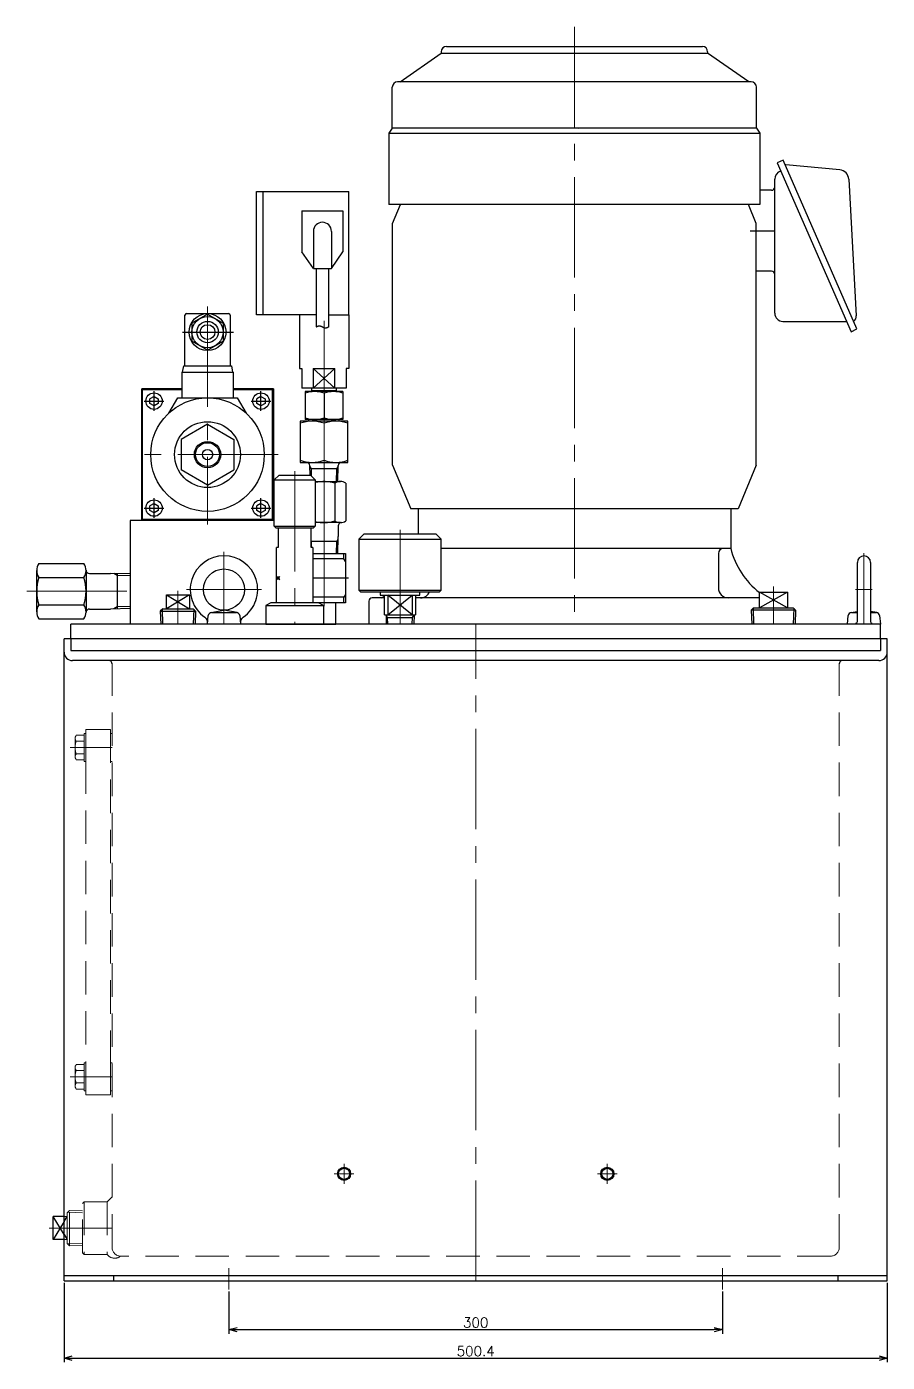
# Model space of a CAD drawing. Header units: millimetres. Extents: x 0 to 49006, y -7876 to 6995.
# Drawn here: x 19918 to 20441, y -5413 to -4601 of the extents above; entities that cross this region are included whole.
import ezdxf

# ---------------------------------------------------------------- set-up
doc = ezdxf.new("R2010")
doc.units = ezdxf.units.MM
doc.header["$LTSCALE"] = 3.2
doc.header["$PDMODE"] = 99
doc.header["$PDSIZE"] = 1
doc.linetypes.add('CENTER2', pattern=[28.575, 19.05, -3.175, 3.175, -3.175])
doc.linetypes.add('HIDDEN', pattern=[9.525, 6.35, -3.175])
for name, color, linetype, lineweight in [('04_HIDDEN', 2, 'HIDDEN', 13), ('05_CENTER', 4, 'CENTER2', 13), ('08_DIM', 3, 'Continuous', 13)]:
    doc.layers.add(name, color=color, linetype=linetype, lineweight=lineweight)
doc.styles.add('KSS_TXT', font='txt.shx', dxfattribs={"bigfont": 'extfont2.shx'})
doc.dimstyles.new('KSS_DIM', dxfattribs={"dimscale": 12, "dimtxt": 3, "dimasz": 2.5, "dimexe": 1.25, "dimexo": 0.625, "dimtad": 1, "dimdsep": 46, "dimtxsty": 'KSS_TXT', "dimblk": 'OPEN30', "dimcen": 0, "dimazin": 2, "dimtfac": 0.75, "dimtmove": 0, "dimatfit": 3, "dimldrblk": 'OPEN30', "dimfxl": 1.25, "dimtolj": 1, "dimarcsym": 0})

# ---------------------------------------------------------------- blocks, each defined once
blk = doc.blocks.new('MP-15Sb_1_1')
at = {"color": 0}
for p, q in [((-21, 746.8), (-21, 746)), ((-17.8, 750), (137.8, 750)), ((141, 746.8), (141, 746)), ((-45.99, 728.5), (-21, 746)), ((-21, 746), (141.01, 746)), ((165.99, 728.5), (141, 746)), ((-50.7, 700.36), (-50.7, 725.3)), ((167.5, 728.5), (-47.5, 728.5)), ((170.7, 700.36), (170.7, 725.3)), ((-50.7, 700.36), (-52.7, 697.36)), ((170.7, 700.36), (-50.7, 700.36)), ((170.7, 700.36), (172.7, 697.36)), ((-52.7, 697.36), (172.7, 697.36)), ((-52.7, 697.36), (-52.7, 654)), ((172.7, 697.36), (172.7, 654)), ((186.92, 680.9), (183.29, 679.21)), ((183.29, 679.21), (228.15, 576.67)), ((231.77, 578.36), (186.92, 680.9)), ((221.37, 674.97), (188.45, 678.03)), ((181.75, 587.96), (181.75, 669.42)), ((226.81, 669.33), (231.37, 586.41)), ((-133.16, 586.9), (-133.16, 661.9)), ((-133.16, 661.9), (-77.16, 661.9)), ((-129.16, 586.9), (-129.16, 661.9)), ((-77.16, 586.9), (-77.16, 661.9)), ((179.75, 662.6), (172.7, 662.6)), ((-105.66, 650.16), (-105.66, 625.16)), ((-105.66, 650.16), (-80.66, 650.16)), ((-80.66, 650.16), (-80.66, 625.16)), ((172.7, 654), (-52.7, 654)), ((-50.54, 642.5), (-45.73, 654)), ((170.54, 642.5), (165.73, 654)), ((-50.54, 495.5), (-50.54, 642.5)), ((170.54, 495.5), (170.54, 642.5)), ((-98.66, 637.66), (-98.66, 615.16)), ((-87.66, 637.66), (-87.66, 615.16)), ((166.84, 638), (181.75, 638)), ((-98.66, 615.16), (-105.66, 625.16)), ((-87.66, 615.16), (-80.66, 625.16)), ((-98.66, 615.16), (-87.66, 615.16)), ((-96.91, 615.16), (-96.91, 579.62)), ((-89.41, 615.16), (-89.41, 579.53)), ((179.75, 613.4), (170.54, 613.4)), ((-176.75, 556), (-176.75, 586.7)), ((-175.75, 587.7), (-150.25, 587.7)), ((-163, 587.42), (-172.5, 581.93)), ((-163, 587.42), (-153.5, 581.93)), ((-149.25, 586.7), (-149.25, 556)), ((-96.91, 586.9), (-133.16, 586.9)), ((-107.16, 586.9), (-107.16, 554.4)), ((-89.41, 586.9), (-77.16, 586.9)), ((-77.16, 586.9), (-77.16, 554.4)), ((-178.2, 576.45), (-147.21, 576.45)), ((-172.5, 581.93), (-172.5, 570.97)), ((-153.5, 581.93), (-153.5, 570.97)), ((186.75, 582.96), (225.4, 582.96)), ((228.15, 576.67), (231.77, 578.36)), ((-163, 565.48), (-172.5, 570.97)), ((-163, 565.48), (-153.5, 570.97)), ((-178.5, 536.5), (-178.5, 552)), ((-178.5, 552), (-147.5, 552)), ((-178.25, 552), (-177.5, 556)), ((-177.5, 556), (-148.5, 556)), ((-148.5, 556), (-147.75, 552)), ((-147.5, 552), (-147.5, 536.5)), ((-107.16, 554.4), (-105.66, 554.4)), ((-105.66, 554.4), (-105.66, 542.4)), ((-98.7, 554.4), (-85.62, 542.4)), ((-85.62, 554.4), (-98.7, 542.4)), ((-98.7, 554.4), (-85.62, 554.4)), ((-98.7, 554.4), (-98.7, 542.4)), ((-85.62, 542.4), (-85.62, 554.4)), ((-77.16, 554.4), (-78.66, 554.4)), ((-78.66, 554.4), (-78.66, 542.4)), ((-203, 462), (-203, 542)), ((-178.5, 542), (-203, 542)), ((-202.5, 462.5), (-202.5, 541.5)), ((-202.5, 541.5), (-178.5, 541.5)), ((-195.5, 537.36), (-197.98, 535.93)), ((-197.98, 533.07), (-197.98, 535.93)), ((-195.5, 528.5), (-195.5, 540.5)), ((-195.5, 537.36), (-193.02, 535.93)), ((-193.02, 535.93), (-193.02, 533.07)), ((-186.5, 527.26), (-181, 536.5)), ((-181, 536.5), (-145, 536.5)), ((-123, 542), (-147.5, 542)), ((-147.5, 541.5), (-123.5, 541.5)), ((-145, 536.5), (-139.5, 527.26)), ((-130.5, 537.36), (-132.98, 535.93)), ((-132.98, 533.07), (-132.98, 535.93)), ((-130.5, 528.5), (-130.5, 540.5)), ((-130.5, 537.36), (-128.02, 535.93)), ((-128.02, 535.93), (-128.02, 533.07)), ((-123.5, 462.5), (-123.5, 541.5)), ((-123, 542), (-123, 462)), ((-78.66, 542.4), (-105.66, 542.4)), ((-103.66, 540.3), (-103.66, 523.3)), ((-80.66, 540.3), (-103.66, 540.3)), ((-99.66, 540.8), (-100.16, 540.3)), ((-99.66, 540.8), (-99.66, 542.4)), ((-84.66, 540.8), (-99.66, 540.8)), ((-92.16, 539.3), (-92.16, 524.3)), ((-84.66, 540.8), (-84.66, 542.4)), ((-84.66, 540.8), (-84.16, 540.3)), ((-80.66, 540.3), (-80.66, 523.3)), ((-201.5, 534.5), (-189.5, 534.5)), ((-195.5, 531.64), (-197.98, 533.07)), ((-193.02, 533.07), (-195.5, 531.64)), ((-136.5, 534.5), (-124.5, 534.5)), ((-130.5, 531.64), (-132.98, 533.07)), ((-128.02, 533.07), (-130.5, 531.64)), ((-163, 520.48), (-179, 511.24)), ((-163, 520.48), (-147, 511.24)), ((-106.66, 522.3), (-106.66, 497.3)), ((-77.66, 522.3), (-106.66, 522.3)), ((-80.66, 523.3), (-103.66, 523.3)), ((-101.36, 522.3), (-101.36, 523.3)), ((-82.96, 522.3), (-82.96, 523.3)), ((-77.66, 497.3), (-77.66, 522.3)), ((-179, 511.24), (-179, 492.76)), ((-147, 511.24), (-147, 492.76)), ((-106.66, 497.3), (-77.66, 497.3)), ((-100.61, 489.6), (-100.79, 495.36)), ((-83.83, 485.65), (-83.53, 495.36)), ((-50.54, 495.5), (-39.46, 469)), ((170.54, 495.5), (159.46, 469)), ((-163, 483.52), (-179, 492.76)), ((-163, 483.52), (-147, 492.76)), ((-122.5, 486.6), (-119.5, 489.6)), ((-119.5, 489.6), (-100.5, 489.6)), ((-99.87, 493.3), (-100.84, 494.97)), ((-100.5, 489.6), (-97.5, 486.6)), ((-99.73, 488.83), (-99.87, 493.3)), ((-84.45, 493.3), (-99.87, 493.3)), ((-84.68, 485.65), (-84.45, 493.3)), ((-84.45, 493.3), (-83.48, 494.97)), ((-122.5, 458.6), (-122.5, 486.6)), ((-122.5, 486.6), (-97.5, 486.6)), ((-97.5, 486.6), (-97.5, 458.6)), ((-97.5, 485.65), (-82.2, 485.65)), ((-85.52, 484.62), (-85.52, 461.68)), ((-78.88, 484.62), (-78.88, 461.68)), ((-195.5, 472.36), (-197.98, 470.93)), ((-197.98, 468.07), (-197.98, 470.93)), ((-195.5, 463.5), (-195.5, 475.5)), ((-195.5, 472.36), (-193.02, 470.93)), ((-193.02, 470.93), (-193.02, 468.07)), ((-130.5, 472.36), (-132.98, 470.93)), ((-132.98, 468.07), (-132.98, 470.93)), ((-130.5, 463.5), (-130.5, 475.5)), ((-130.5, 472.36), (-128.02, 470.93)), ((-128.02, 470.93), (-128.02, 468.07)), ((-201.5, 469.5), (-189.5, 469.5)), ((-195.5, 466.64), (-197.98, 468.07)), ((-193.02, 468.07), (-195.5, 466.64)), ((-136.5, 469.5), (-124.5, 469.5)), ((-130.5, 466.64), (-132.98, 468.07)), ((-128.02, 468.07), (-130.5, 466.64)), ((159.46, 469), (-39.46, 469)), ((-35, 469), (-35, 453.65)), ((155, 469), (155, 445)), ((-122.5, 462), (-210, 462)), ((-210, 462), (-210, 399)), ((-123, 462), (-203, 462)), ((-123.5, 462.5), (-202.5, 462.5)), ((-121.5, 457.6), (-122.5, 458.6)), ((-122.5, 458.6), (-97.5, 458.6)), ((-121.5, 457.6), (-98.5, 457.6)), ((-120, 457.6), (-120, 445.6)), ((-100, 445.6), (-100, 457.6)), ((-97.5, 458.6), (-98.5, 457.6)), ((-82.2, 460.65), (-97.5, 460.65)), ((-83.51, 458.65), (-83.51, 452.21)), ((-99.86, 449.15), (-100, 449.4)), ((-99.75, 445.6), (-99.86, 449.15)), ((-84.46, 449.15), (-99.86, 449.15)), ((-84.68, 442), (-84.46, 449.15)), ((-84.46, 449.15), (-83.56, 450.71)), ((-83.83, 442), (-83.51, 452.21)), ((-71, 450.65), (-68, 453.65)), ((-71, 450.65), (-21, 450.65)), ((-71, 450.65), (-71, 419.65)), ((-24, 453.65), (-68, 453.65)), ((-21, 450.65), (-24, 453.65)), ((-21, 419.65), (-21, 450.65)), ((-120, 445.6), (-121, 445.6)), ((-121, 412), (-121, 445.6)), ((-99, 445.6), (-100, 445.6)), ((-99, 445.6), (-99, 412)), ((-99, 442), (-79.16, 442)), ((-80.16, 438.66), (-99, 438.66)), ((-80.16, 438.66), (-80.16, 442)), ((-79.16, 436.95), (-80.16, 438.66)), ((-79.16, 442), (-79.16, 412)), ((155, 445), (-21, 445)), ((147.5, 442), (147.5, 421)), ((-266.84, 406.44), (-266.84, 431.56)), ((-265.54, 435.74), (-238.14, 435.74)), ((-236.84, 431.56), (-236.84, 406.44)), ((232, 400.5), (232, 436.5)), ((240, 436.5), (240, 400.5)), ((-265.54, 427.37), (-238.14, 427.37)), ((-234.84, 429.85), (-221.92, 429.85)), ((-210, 429.48), (-221.92, 429.85)), ((-217.84, 428.56), (-219.97, 429.79)), ((-217.84, 429.72), (-217.84, 408.28)), ((-210, 428.32), (-217.84, 428.56)), ((-77.28, 427), (-99, 427)), ((-174, 416.84), (-188, 408.34)), ((-188, 416.84), (-174, 408.34)), ((-188, 416.84), (-174, 416.84)), ((-188, 408.34), (-188, 416.84)), ((-174, 416.84), (-174, 408.34)), ((-80.16, 415.34), (-99, 415.34)), ((-79.16, 417.05), (-80.16, 415.34)), ((-80.16, 412), (-80.16, 415.34)), ((-71, 419.65), (-21, 419.65)), ((-71, 419.65), (-70, 418.65)), ((-70, 418.65), (-22, 418.65)), ((-55.5, 415), (-63, 415)), ((-58, 418.65), (-58, 416.65)), ((-58, 416.65), (-34, 416.65)), ((-55.5, 404.65), (-55.5, 416.65)), ((-38.67, 404.65), (-53.33, 416.65)), ((-53.33, 404.65), (-38.67, 416.65)), ((-53.33, 416.65), (-53.33, 404.65)), ((-38.67, 416.65), (-38.67, 404.65)), ((-36.5, 416.65), (-36.5, 404.65)), ((172.5, 415), (-36.5, 415)), ((-34, 416.65), (-34, 418.65)), ((-22, 418.65), (-21, 419.65)), ((189.5, 418.47), (172.5, 408.97)), ((189.5, 408.97), (172.5, 418.47)), ((172.5, 418.47), (189.5, 418.47)), ((172.5, 408.97), (172.5, 418.47)), ((189.5, 418.47), (189.5, 408.97)), ((-265.54, 410.63), (-238.14, 410.63)), ((-234.84, 408.15), (-221.92, 408.15)), ((-210, 408.52), (-221.92, 408.15)), ((-217.84, 409.44), (-219.97, 408.21)), ((-210, 409.68), (-217.84, 409.44)), ((-190.27, 408.34), (-191.72, 406.84)), ((-191.72, 406.84), (-191.48, 399)), ((-191.72, 406.84), (-170.28, 406.84)), ((-190.6, 408), (-190.32, 399)), ((-190.27, 408.34), (-171.73, 408.34)), ((-171.73, 408.34), (-170.28, 406.84)), ((-171.4, 408), (-171.68, 399)), ((-170.28, 406.84), (-170.52, 399)), ((-160.94, 405.96), (-153, 407.5)), ((-160.55, 406), (-145.45, 406)), ((-145.06, 405.96), (-153, 407.5)), ((-124.5, 412), (-127.5, 410.27)), ((-127.5, 410.27), (-92.5, 410.27)), ((-127.5, 410.27), (-127.5, 399)), ((-95.5, 412), (-124.5, 412)), ((-79.16, 412), (-99, 412)), ((-92.5, 410.27), (-95.5, 412)), ((-92.5, 410.27), (-92.5, 399)), ((-85, 399), (-85, 412)), ((-65, 413), (-65, 399)), ((168.97, 408.97), (167.51, 407.47)), ((167.51, 407.47), (167.78, 399)), ((194.49, 407.47), (167.51, 407.47)), ((168.64, 408.63), (168.94, 399)), ((168.97, 408.97), (193.03, 408.97)), ((193.03, 408.97), (194.49, 407.47)), ((193.36, 408.63), (193.06, 399)), ((194.49, 407.47), (194.22, 399)), ((228.06, 405.96), (232, 406.73)), ((228.45, 406), (232, 406)), ((243.94, 405.96), (240, 406.73)), ((240, 406), (243.55, 406)), ((-265.54, 402.26), (-238.14, 402.26)), ((-246, 390), (-246, 399)), ((246, 399), (-246, 399)), ((-163, 399), (-162.55, 404.17)), ((-143, 399), (-163, 399)), ((-143.45, 404.17), (-143, 399)), ((-127.5, 399), (-92.5, 399)), ((-115, 399), (-85, 399)), ((-55.5, 404.65), (-36.5, 404.65)), ((-54.51, 404.65), (-54.33, 399)), ((-53.6, 403.08), (-54.51, 404.65)), ((-53.6, 403.08), (-38.4, 403.08)), ((-53.47, 399), (-53.6, 403.08)), ((-38.52, 399), (-38.4, 403.08)), ((-38.4, 403.08), (-37.49, 404.65)), ((-37.49, 404.65), (-37.67, 399)), ((226, 399), (226.45, 404.17)), ((246, 399), (226, 399)), ((245.55, 404.17), (246, 399)), ((246, 390), (246, 399)), ((-250.2, 0), (-250.2, 390)), ((250.2, 390), (-250.2, 390)), ((-246, 390), (-246, 383)), ((246, 390), (246, 383)), ((250.2, 0), (250.2, 390)), ((-246, 383), (246, 383)), ((245, 376.8), (-245, 376.8)), ((-250.2, 28.06), (-256.84, 39)), ((-250.2, 39), (-256.84, 39)), ((-256.84, 25), (-256.84, 39)), ((-250.2, 35.94), (-256.84, 25)), ((-250.2, 35.94), (-248.34, 39)), ((-250.2, 25), (-256.84, 25)), ((-250.2, 28.06), (-248.34, 25)), ((-250.2, 3.2), (250.2, 3.2)), ((-250.2, 0), (250.2, 0)), ((-220.2, 3.2), (-220.2, 0)), ((220.2, 3.2), (220.2, 0))]:
    blk.add_line(p, q, dxfattribs=at)
blk.add_lwpolyline([(-96.91, 579.62), (-96.83, 579.67), (-96.75, 579.71), (-96.66, 579.76), (-96.58, 579.8), (-96.5, 579.85), (-96.42, 579.89), (-96.33, 579.93), (-96.25, 579.97), (-96.17, 580.01), (-96.08, 580.04), (-96, 580.08), (-95.92, 580.11), (-95.84, 580.14), (-95.75, 580.17), (-95.67, 580.19), (-95.59, 580.22), (-95.5, 580.24), (-95.42, 580.25), (-95.34, 580.27), (-95.25, 580.28), (-95.17, 580.28), (-95.07, 580.28), (-94.98, 580.28), (-94.88, 580.27), (-94.79, 580.26), (-94.69, 580.25), (-94.59, 580.23), (-94.5, 580.2), (-94.4, 580.18), (-94.31, 580.14), (-94.21, 580.11), (-94.11, 580.08), (-94.02, 580.04), (-93.92, 580), (-93.83, 579.96), (-93.73, 579.91), (-93.64, 579.87), (-93.54, 579.82), (-93.44, 579.77), (-93.35, 579.72), (-93.25, 579.67), (-93.16, 579.62), (-93.08, 579.58), (-93.01, 579.54), (-92.93, 579.5), (-92.86, 579.47), (-92.78, 579.43), (-92.7, 579.39), (-92.63, 579.35), (-92.55, 579.32), (-92.48, 579.28), (-92.4, 579.25), (-92.33, 579.21), (-92.25, 579.18), (-92.17, 579.16), (-92.1, 579.13), (-92.02, 579.1), (-91.95, 579.08), (-91.87, 579.06), (-91.8, 579.05), (-91.72, 579.03), (-91.64, 579.02), (-91.57, 579.01), (-91.47, 579), (-91.37, 579), (-91.26, 579.01), (-91.16, 579.01), (-91.06, 579.03), (-90.96, 579.04), (-90.86, 579.07), (-90.75, 579.09), (-90.65, 579.12), (-90.55, 579.15), (-90.45, 579.18), (-90.34, 579.22), (-90.24, 579.26), (-90.14, 579.3), (-90.03, 579.34), (-89.93, 579.39), (-89.82, 579.43), (-89.72, 579.48), (-89.62, 579.53), (-89.51, 579.58), (-89.41, 579.62)], dxfattribs=at)
for centre, radius in [((-163, 576.45), 11.25), ((-163, 576.45), 9.5), ((-163, 576.45), 6.5), ((-163, 576.45), 4.5), ((-195.5, 534.5), 5), ((-163, 502), 34.5), ((-130.5, 534.5), 5), ((-163, 502), 20), ((-163, 502), 8), ((-163, 502), 7.25), ((-163, 502), 3.15), ((-195.5, 469.5), 5), ((-130.5, 469.5), 5), ((-153, 420), 12.5), ((-80, 65), 4), ((-80, 65), 3.38), ((80, 65), 4), ((80, 65), 3.38)]:
    blk.add_circle(centre, radius, dxfattribs=at)
for centre, radius, start, end in [((-17.8, 746.8), 3.2, 90, 180), ((137.8, 746.8), 3.2, 0, 90), ((-47.5, 725.3), 3.2, 90, 180), ((167.5, 725.3), 3.2, 0, 90), ((64.32, 700.04), 2, 180, 182.57246), ((186.75, 669.42), 5, 104.99841, 180), ((220.82, 669), 6, 3.14682, 84.69045), ((179.75, 664.6), 2, 270, 0), ((-93.16, 637.66), 5.5, 0, 180), ((179.75, 611.4), 2, 0, 90), ((-175.75, 586.7), 1, 90, 180), ((-150.25, 586.7), 1, 0, 90), ((186.75, 587.96), 5, 180, 270), ((227.37, 586.17), 4, 306.62049, 3.42312), ((-97.91, 523.27), 17.03, 70.26839, 109.73161), ((-86.41, 523.27), 17.03, 70.26839, 109.73161), ((-99.41, 501.36), 20.94, 69.74384, 110.25616), ((-97.91, 540.33), 17.03, 250.26839, 289.73161), ((-86.41, 540.33), 17.03, 250.26839, 289.73161), ((-84.91, 501.36), 20.94, 69.74384, 110.25616), ((-99.41, 518.24), 20.94, 249.74384, 290.25616), ((-102.79, 495.3), 2, 1.79, 90), ((-84.91, 518.24), 20.94, 249.74384, 290.25616), ((-81.53, 495.3), 2, 90, 178.21), ((-92.16, 463.68), 21.97, 72.41205, 104.06527), ((-82.2, 479.77), 5.88, 55.61575, 124.38425), ((-92.16, 482.62), 21.97, 255.93473, 287.58795), ((-82.2, 466.53), 5.88, 235.61575, 304.38425), ((-81.51, 458.65), 2, 90, 180), ((-153, 420), 20.5, 304.68099, 235.31901), ((150.5, 442), 3, 90, 180), ((203.43, 457.45), 50, 194.4135, 231.79153), ((236, 436.5), 4, 0, 180), ((-259.43, 431.56), 7.41, 145.61575, 214.38425), ((-244.25, 431.56), 7.41, 325.61575, 34.38425), ((-234.84, 431.85), 2, 180, 270), ((-239.14, 419), 27.7, 162.41205, 197.58795), ((-264.54, 419), 27.7, 342.41205, 17.58795), ((-63, 413), 2, 90, 180), ((-83.43, 457.45), 50, 301.90582, 303.95382), ((-33.5, 421), 6, 270, 336.94176), ((153.5, 421), 6, 180, 270), ((-259.43, 406.44), 7.41, 145.61575, 214.38425), ((-244.25, 406.44), 7.41, 325.61575, 34.38425), ((-234.84, 406.15), 2, 90, 180), ((-160.55, 404), 2, 90, 175), ((-145.45, 404), 2, 5, 90), ((228.45, 404), 2, 90, 175), ((243.55, 404), 2, 5, 90), ((-166.94, 399.85), 4, 355, 55.31901), ((-139.06, 399.85), 4, 124.68099, 185), ((231, 400.5), 1, 270, 0), ((241, 400.5), 1, 180, 270), ((-245, 382), 5.2, 180, 270), ((245, 382), 5.2, 270, 0), ((-223, 374.8), 2, 0, 90), ((223, 374.8), 2, 90, 180)]:
    blk.add_arc(centre, radius, start, end, dxfattribs=at)
blk.add_point((-120, 427), dxfattribs=at)
at = {"layer": '04_HIDDEN', "color": 0}
for p, q in [((-221, 20.2), (-221, 374.8)), ((221, 20.2), (221, 374.8)), ((-237, 113), (-237, 335)), ((-237, 335), (-222, 335)), ((-222, 335), (-222, 113)), ((-243.5, 318.42), (-243.5, 329.58)), ((-243.15, 330.9), (-242.8, 331.5)), ((-242.8, 331.5), (-238, 331.5)), ((-242.8, 327.8), (-238, 327.8)), ((-238, 315.5), (-238, 332.5)), ((-238, 332.5), (-237, 332.5)), ((-238, 331.5), (-238, 316.5)), ((-237, 332.5), (-237, 315.5)), ((-222, 332.5), (-221, 332.5)), ((-222, 315.5), (-222, 332.5)), ((-242.8, 316.5), (-243.15, 317.1)), ((-242.8, 320.2), (-238, 320.2)), ((-238, 316.5), (-242.8, 316.5)), ((-237, 315.5), (-238, 315.5)), ((-221, 315.5), (-222, 315.5)), ((-243.15, 130.9), (-242.8, 131.5)), ((-242.8, 131.5), (-238, 131.5)), ((-238, 115.5), (-238, 132.5)), ((-238, 132.5), (-237, 132.5)), ((-238, 131.5), (-238, 116.5)), ((-237, 132.5), (-237, 115.5)), ((-221, 132.5), (-222, 132.5)), ((-222, 132.5), (-222, 115.5)), ((-243.5, 118.42), (-243.5, 129.58)), ((-242.8, 127.8), (-238, 127.8)), ((-242.8, 116.5), (-243.15, 117.1)), ((-242.8, 120.2), (-238, 120.2)), ((-238, 116.5), (-242.8, 116.5)), ((-237, 115.5), (-238, 115.5)), ((-222, 115.5), (-221, 115.5)), ((-222, 113), (-237, 113)), ((-224, 48), (-221, 51)), ((-248.34, 41.27), (-246.84, 42.72)), ((-248.34, 22.73), (-248.34, 41.27)), ((-248, 41.6), (-239, 41.32)), ((-246.84, 42.72), (-239, 42.48)), ((-246.84, 21.28), (-246.84, 42.72)), ((-238, 48), (-239, 47)), ((-239, 17), (-239, 47)), ((-224, 48), (-238, 48)), ((-238, 48), (-238, 16)), ((-224, 48), (-224, 16)), ((-250.2, 39), (-248.34, 39)), ((-250.2, 25), (-248.34, 25)), ((-248.34, 22.73), (-246.84, 21.28)), ((-248, 22.4), (-239, 22.68)), ((-246.84, 21.28), (-239, 21.52)), ((-239, 17), (-238, 16)), ((-224, 16), (-238, 16)), ((215.8, 15), (-215.8, 15))]:
    blk.add_line(p, q, dxfattribs=at)
for centre, radius, start, end in [((-240.88, 329.58), 2.62, 150.00001, 222.83938), ((-232.84, 324), 10.66, 159.12505, 200.87495), ((-240.88, 318.42), 2.62, 137.16062, 209.99999), ((-240.88, 129.58), 2.62, 150.00001, 222.83938), ((-232.84, 124), 10.66, 159.12505, 200.87495), ((-240.88, 118.42), 2.62, 137.16062, 209.99999), ((-215.8, 20.2), 5.2, 180, 270), ((215.8, 20.2), 5.2, 270, 0), ((-219.42, 19.44), 5.73, 216.92375, 309.17034)]:
    blk.add_arc(centre, radius, start, end, dxfattribs=at)
at = {"layer": '05_CENTER', "color": 0}
for p, q in [((60, 762), (60, 399)), ((-163, 592.01), (-163, 459.45)), ((-92.16, 522.3), (-92.16, 591.59)), ((-92.16, 522.3), (-92.16, 485.65)), ((-92.16, 521), (-92.16, 498.6)), ((-120.09, 502), (-206.15, 502)), ((-110, 491.92), (-110, 399)), ((-92.16, 488.61), (-92.16, 433.72)), ((-46, 456.34), (-46, 399)), ((-153, 442.86), (-153, 399)), ((-92.16, 410.01), (-92.16, 443.99)), ((236, 399), (236, 442.09)), ((-272.92, 419), (-210, 419)), ((-181, 399), (-181, 419.28)), ((-175.86, 420), (-130.14, 420)), ((181, 421.91), (181, 399)), ((230.86, 420), (240.94, 420)), ((0, 0), (0, 399)), ((-246.5, 324), (-221, 324)), ((-246.5, 124), (-221, 124)), ((-86, 65), (-74, 65)), ((-80, 59), (-80, 71)), ((74, 65), (86, 65)), ((80, 59), (80, 71)), ((-221, 32), (-259.28, 32)), ((-150, 7.66), (-150, -5.29)), ((150, 7.66), (150, -5.29))]:
    blk.add_line(p, q, dxfattribs=at)
blk = doc.blocks.new('_Open30')
at = {"color": 0, "linetype": 'ByBlock', "lineweight": -2}
for p, q in [((-1, 0.27), (0, 0)), ((0, 0), (-1, -0.27)), ((0, 0), (-1, 0))]:
    blk.add_line(p, q, dxfattribs=at)
blk = doc.blocks.new('*D893')
at = {"layer": '08_DIM', "color": 0, "lineweight": -2, "transparency": 16777216}
for p, q in [((19940.36, -5364.42), (19940.36, -5412.69)), ((20440.76, -5364.42), (20440.76, -5412.69)), ((19945.36, -5410.19), (20435.76, -5410.19))]:
    blk.add_line(p, q, dxfattribs=at)
at = {"layer": 'Defpoints', "color": 0, "transparency": 16777216}
for p in [(19940.36, -5363.17), (20440.76, -5363.17), (20440.76, -5410.19)]:
    blk.add_point(p, dxfattribs=at)
at = {"layer": '08_DIM', "color": 0, "lineweight": -2, "transparency": 16777216, "xscale": 5, "yscale": 5, "zscale": 5, "rotation": 180}
blk.add_blockref('_Open30', (19940.36, -5410.19), dxfattribs=at)
at = {"layer": '08_DIM', "color": 0, "lineweight": -2, "transparency": 16777216, "xscale": 5, "yscale": 5, "zscale": 5}
blk.add_blockref('_Open30', (20440.76, -5410.19), dxfattribs=at)
at = {"layer": '08_DIM', "color": 0, "transparency": 16777216, "insert": (20190.56, -5405.94), "char_height": 6, "attachment_point": 5, "style": 'KSS_TXT'}
blk.add_mtext('\\A1;500.4', dxfattribs=at)
blk = doc.blocks.new('*D894')
at = {"layer": '08_DIM', "color": 0, "lineweight": -2, "transparency": 16777216}
for p, q in [((20040.56, -5369.71), (20040.56, -5395.33)), ((20340.56, -5369.71), (20340.56, -5395.33)), ((20045.56, -5392.83), (20335.56, -5392.83))]:
    blk.add_line(p, q, dxfattribs=at)
at = {"layer": 'Defpoints', "color": 0, "transparency": 16777216}
for p in [(20040.56, -5368.46), (20340.56, -5368.46), (20340.56, -5392.83)]:
    blk.add_point(p, dxfattribs=at)
at = {"layer": '08_DIM', "color": 0, "lineweight": -2, "transparency": 16777216, "xscale": 5, "yscale": 5, "zscale": 5, "rotation": 180}
blk.add_blockref('_Open30', (20040.56, -5392.83), dxfattribs=at)
at = {"layer": '08_DIM', "color": 0, "lineweight": -2, "transparency": 16777216, "xscale": 5, "yscale": 5, "zscale": 5}
blk.add_blockref('_Open30', (20340.56, -5392.83), dxfattribs=at)
at = {"layer": '08_DIM', "color": 0, "transparency": 16777216, "insert": (20190.56, -5388.58), "char_height": 6, "attachment_point": 5, "style": 'KSS_TXT'}
blk.add_mtext('\\A1;300', dxfattribs=at)

msp = doc.modelspace()

# ---------------------------------------------------------------- block references
at = {"color": 4}
msp.add_blockref('MP-15Sb_1_1', (20190.557, -5363.169), dxfattribs=at)

# ---------------------------------------------------------------- dimensions: what is measured, and where the dimension line sits
at = {"layer": '08_DIM'}
for base, p1, p2, picture, middle in [((20440.757, -5410.195), (19940.357, -5363.169), (20440.757, -5363.169), '*D893', (20190.557, -5405.94)), ((20340.557, -5392.833), (20040.557, -5368.46), (20340.557, -5368.46), '*D894', (20190.557, -5388.583))]:
    dim = msp.add_linear_dim(base=base, p1=p1, p2=p2, dimstyle='KSS_DIM', override={"dimscale": 2}, dxfattribs=at)
    dim.commit()
    dim.dimension.update_dxf_attribs({"geometry": picture, "text_midpoint": middle})

doc.saveas('drawing.dxf')
